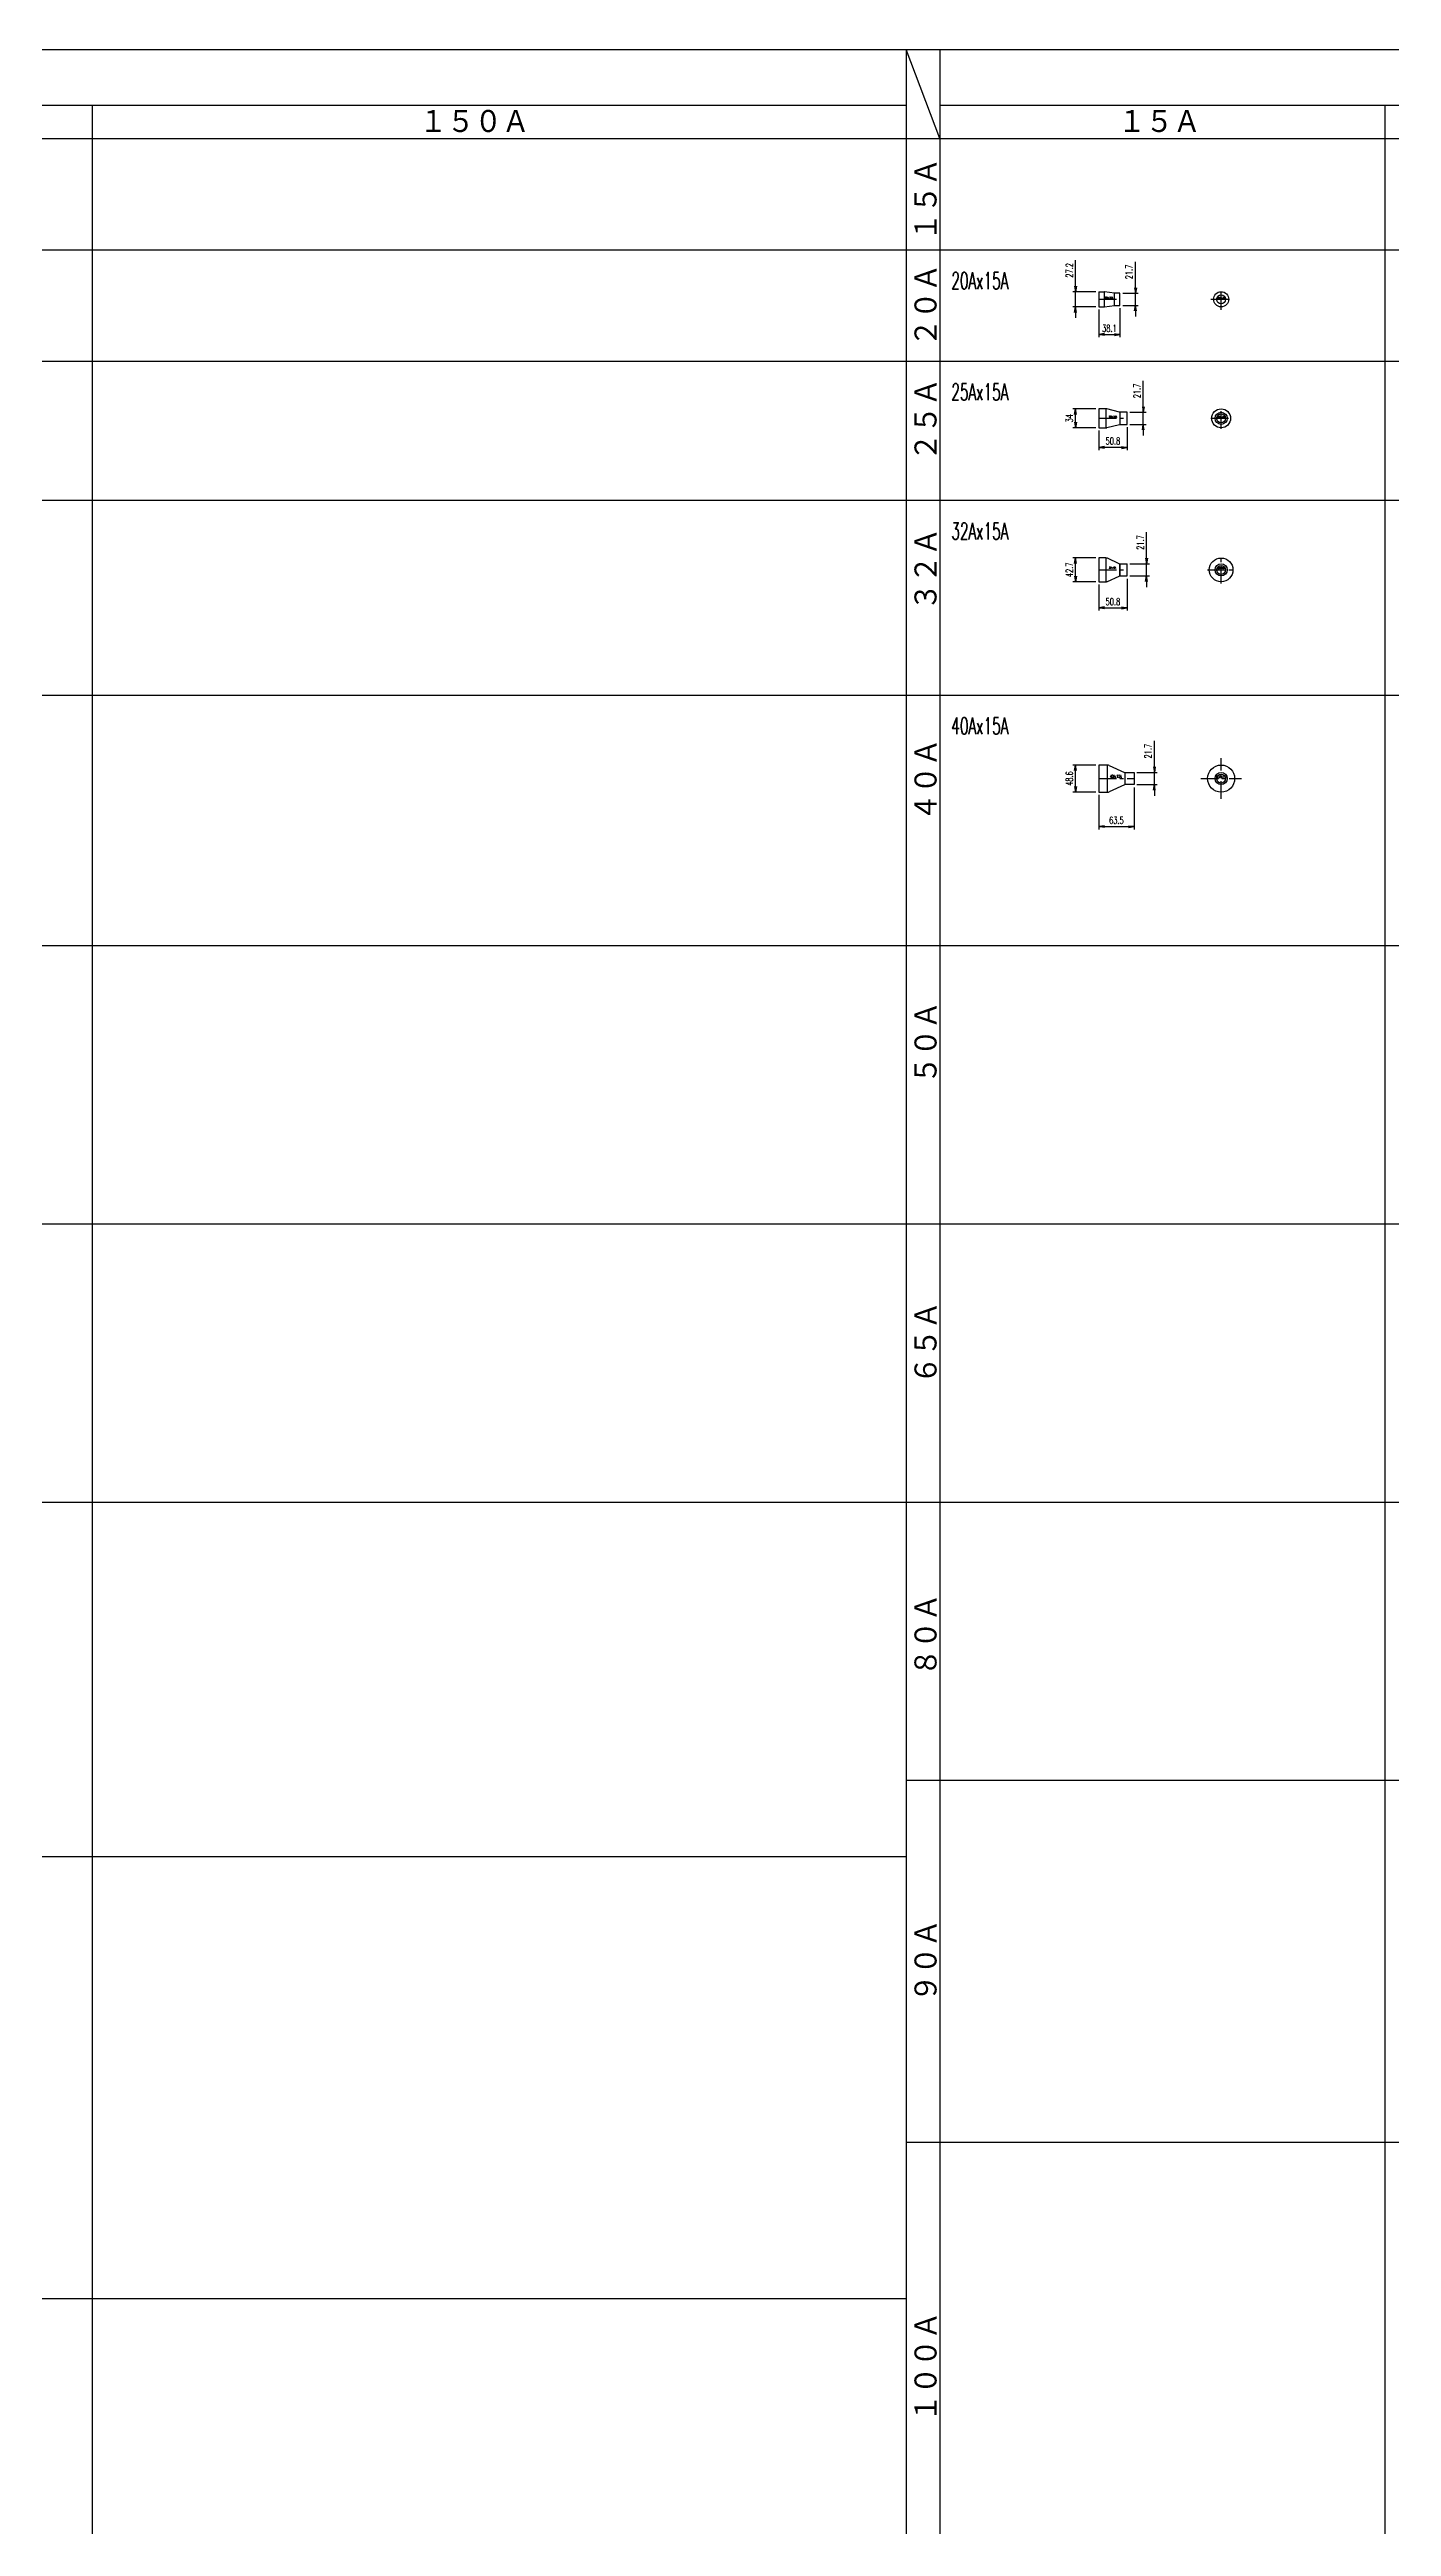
# Model space of a CAD drawing. Header units: millimetres. Extents: x 2090 to 42062, y -14812 to 2738.
# Drawn here: x 19603 to 22014, y -2643 to 1808 of the extents above; entities that cross this region are included whole.
import ezdxf

# ---------------------------------------------------------------- set-up
doc = ezdxf.new("R2010")
doc.units = ezdxf.units.MM
doc.linetypes.add('CENTER', pattern=[50.8, 31.75, -6.35, 6.35, -6.35])
for name, color, linetype in [('#配管（SUS)', 220, 'Continuous'), ('DIM', 1, 'Continuous'), ('skeleton', 7, 'Continuous')]:
    doc.layers.add(name, color=color, linetype=linetype)
doc.styles.add('kpk', font='romans.shx', dxfattribs={"width": 0.7, "bigfont": 'extfont2.shx'})
doc.styles.get("Standard").update_dxf_attribs({"font": 'romans.shx', "bigfont": 'extfont.shx'})

# ---------------------------------------------------------------- blocks, each defined once
blk = doc.blocks.new('_Open')
at = {"color": 0, "linetype": 'ByBlock', "lineweight": -2}
for p, q in [((-1, 0.17), (0, 0)), ((-1, -0.17), (0, 0)), ((0, 0), (-1, 0))]:
    blk.add_line(p, q, dxfattribs=at)
blk = doc.blocks.new('A$C0EBC3B0B')
at = {"layer": '#配管（SUS)', "color": 0, "linetype": 'ByBlock'}
for p, q in [((-38.1, 13.6), (-38.1, -13.6)), ((-38.1, 13.6), (-28.5, 13.6)), ((-28.5, 13.6), (-28.5, -13.6)), ((-10, 10.9), (-27.6, 13.5)), ((-9.6, -10.9), (-9.6, 10.9)), ((0, 10.9), (-9.6, 10.9)), ((0, -10.9), (0, 10.9)), ((-38.1, -13.6), (-28.5, -13.6)), ((-27.6, -13.5), (-10, -10.9)), ((-9.6, -10.9), (0, -10.9))]:
    blk.add_line(p, q, dxfattribs=at)
at = {"layer": '#配管（SUS)', "color": 2, "linetype": 'CENTER'}
blk.add_line((-38.1, 0), (0, 0), dxfattribs=at)
at = {"layer": '#配管（SUS)', "color": 0, "linetype": 'ByBlock'}
for centre, radius, start, end in [((-28.5, 7.8), 5.8, 81.4264, 90), ((-9.6, 13.9), 3, 261.4264, 270), ((-28.5, -7.8), 5.8, 270, 278.5736), ((-9.6, -13.9), 3, 90, 98.5736)]:
    blk.add_arc(centre, radius, start, end, dxfattribs=at)
at = {"layer": 'Defpoints', "color": 5, "width": 0.7}
blk.add_text('20Ax15A', height=3, dxfattribs=at).set_placement((-27.2, 1.2))
blk = doc.blocks.new('A$C70093D7A')
at = {"layer": '#配管（SUS)', "color": 2, "linetype": 'CENTER'}
for p, q in [((-18.8, 0), (18.8, 0)), ((0, -18.8), (0, 18.8))]:
    blk.add_line(p, q, dxfattribs=at)
at = {"layer": '#配管（SUS)', "color": 0, "linetype": 'ByBlock'}
for radius in [13.6, 8.05]:
    blk.add_circle((0, 0), radius, dxfattribs=at)
at = {"layer": 'Defpoints', "color": 5, "width": 0.7}
blk.add_text('20Ax15A', height=3, dxfattribs=at).set_placement((-6.1, 0.6))
blk = doc.blocks.new('A$C65E50E76')
at = {"layer": '#配管（SUS)', "color": 0, "linetype": 'ByBlock'}
for p, q in [((-38.1, 17), (-50.8, 17)), ((-50.8, 17), (-50.8, -17)), ((-38.1, 17), (-38.1, -17)), ((-13.4, 10.9), (-36.6, 16.8)), ((-12.7, 10.9), (-12.7, -10.9)), ((0, 10.9), (-12.7, 10.9)), ((0, -10.9), (0, 10.9)), ((-36.6, -16.8), (-13.4, -10.9)), ((-12.7, -10.9), (0, -10.9))]:
    blk.add_line(p, q, dxfattribs=at)
at = {"layer": '#配管（SUS)', "color": 2, "linetype": 'CENTER'}
blk.add_line((-50.8, 0), (0, 0), dxfattribs=at)
at = {"layer": '#配管（SUS)', "color": 0}
blk.add_line((-50.8, -17), (-38.1, -17), dxfattribs=at)
at = {"layer": '#配管（SUS)', "color": 0, "linetype": 'ByBlock'}
for centre, radius, start, end in [((-38.1, 10.8), 6.2, 75.7703, 90), ((-12.7, 13.9), 3, 255.7703, 270), ((-12.7, -13.9), 3, 90, 104.2297)]:
    blk.add_arc(centre, radius, start, end, dxfattribs=at)
at = {"layer": '#配管（SUS)', "color": 0}
blk.add_arc((-38.1, -10.8), 6.2, 270, 284.2297, dxfattribs=at)
at = {"layer": 'Defpoints', "color": 5, "width": 0.7}
blk.add_text('25Ax15A', height=3, dxfattribs=at).set_placement((-32.6, 1.2))
blk = doc.blocks.new('A$C68ED5FC6')
at = {"layer": '#配管（SUS)', "color": 2, "linetype": 'CENTER'}
for p, q in [((-18.8, 0), (18.8, 0)), ((0, -18.8), (0, 18.8))]:
    blk.add_line(p, q, dxfattribs=at)
at = {"layer": '#配管（SUS)', "color": 0, "linetype": 'ByBlock'}
for radius in [17, 10.9, 8.05]:
    blk.add_circle((0, 0), radius, dxfattribs=at)
at = {"layer": 'Defpoints', "color": 5, "width": 0.7}
blk.add_text('25Ax15A', height=3, dxfattribs=at).set_placement((-6.4, 0.6))
blk = doc.blocks.new('A$C74510171')
at = {"layer": '#配管（SUS)', "color": 0, "linetype": 'ByBlock'}
for p, q in [((-38.1, 21.4), (-50.8, 21.4)), ((-50.8, 21.4), (-50.8, -21.4)), ((-38.1, 21.4), (-38.1, -21.4)), ((-13.9, 11.1), (-35.4, 20.8)), ((-12.7, 10.9), (0, 10.9)), ((-12.7, 10.9), (-12.7, -10.9)), ((-12.7, -10.9), (-12.7, 10.9)), ((0, -10.9), (0, 10.9)), ((-50.8, -21.4), (-38.1, -21.4)), ((-35.4, -20.8), (-13.9, -11.1)), ((-12.7, -10.9), (0, -10.9))]:
    blk.add_line(p, q, dxfattribs=at)
at = {"layer": '#配管（SUS)', "color": 2, "linetype": 'CENTER'}
blk.add_line((-50.8, 0), (0, 0), dxfattribs=at)
at = {"layer": '#配管（SUS)', "color": 0, "linetype": 'ByBlock'}
for centre, radius, start, end in [((-38.1, 14.9), 6.5, 65.7998, 90), ((-12.7, 13.8), 3, 245.7998, 270), ((-38.1, -14.9), 6.5, 270, 294.2002), ((-12.7, -13.8), 3, 90, 114.2002)]:
    blk.add_arc(centre, radius, start, end, dxfattribs=at)
at = {"layer": 'Defpoints', "color": 5, "width": 0.6}
blk.add_text('32Ax15A', height=3, dxfattribs=at).set_placement((-32.4, 2.2))
blk = doc.blocks.new('A$C7B6C754D')
at = {"layer": '#配管（SUS)', "color": 2, "linetype": 'CENTER'}
for p, q in [((-24.4, 0), (24.4, 0)), ((0, -24.4), (0, 24.4))]:
    blk.add_line(p, q, dxfattribs=at)
at = {"layer": '#配管（SUS)', "color": 0, "linetype": 'ByBlock'}
for radius in [21.3, 10.9, 8.05]:
    blk.add_circle((0, 0), radius, dxfattribs=at)
at = {"layer": 'Defpoints', "color": 5, "width": 0.6}
blk.add_text('32Ax15A', height=3, dxfattribs=at).set_placement((-6.4, 1.6))
blk = doc.blocks.new('A$C49736BC2')
at = {"layer": '#配管（SUS)', "color": 0, "linetype": 'ByBlock'}
for p, q in [((-47.6, 24.3), (-63.5, 24.3)), ((-63.5, 24.3), (-63.5, -24.3)), ((-47.6, -24.3), (-47.6, 24.3)), ((-44.9, 23.7), (-17.1, 11.1)), ((-15.9, -10.9), (-15.9, 10.9)), ((-15.9, 10.9), (0, 10.9)), ((0, 10.9), (0, -10.9)), ((-63.5, -24.3), (-47.6, -24.3)), ((-17.1, -11.1), (-44.9, -23.7)), ((0, -10.9), (-15.9, -10.9))]:
    blk.add_line(p, q, dxfattribs=at)
at = {"layer": '#配管（SUS)', "color": 2, "linetype": 'CENTER'}
blk.add_line((-63.5, 0), (0, 0), dxfattribs=at)
at = {"layer": '#配管（SUS)', "color": 0, "linetype": 'ByBlock'}
for centre, radius, start, end in [((-47.6, 17.8), 6.5, 65.5966, 90), ((-15.9, 13.9), 3, 245.5966, 270), ((-47.6, -17.8), 6.5, 270, 294.4034), ((-15.9, -13.9), 3, 90, 114.4034)]:
    blk.add_arc(centre, radius, start, end, dxfattribs=at)
at = {"layer": 'Defpoints', "color": 5, "width": 0.6}
blk.add_text('40Ax15A', height=5, dxfattribs=at).set_placement((-43.4, 1.6))
blk = doc.blocks.new('A$C06DE79C9')
at = {"layer": '#配管（SUS)', "color": 2, "linetype": 'CENTER'}
for p, q in [((-36.6, 0), (36.6, 0)), ((0, -36.6), (0, 36.6))]:
    blk.add_line(p, q, dxfattribs=at)
at = {"layer": '#配管（SUS)', "color": 0, "linetype": 'ByBlock'}
for radius in [24.3, 10.9, 8.05]:
    blk.add_circle((0, 0), radius, dxfattribs=at)
at = {"layer": 'Defpoints', "color": 5, "width": 0.6}
blk.add_text('40Ax15A', height=5, dxfattribs=at).set_placement((-9.6, 0.6))

msp = doc.modelspace()

# ---------------------------------------------------------------- linework, layer by layer
at = {"layer": 'DIM', "color": 9}
for p, q in [((21446.113, 1382.37), (21446.113, 1429.037)), ((21553.77, 1379.62), (21553.77, 1426.287)), ((21482.983, 1372.37), (21441.113, 1372.37)), ((21482.983, 1345.17), (21441.113, 1345.17)), ((21446.113, 1345.17), (21446.113, 1372.37)), ((21487.983, 1340.17), (21487.983, 1290.529)), ((21526.083, 1342.92), (21526.083, 1290.529)), ((21531.083, 1369.62), (21558.77, 1369.62)), ((21531.083, 1347.92), (21558.77, 1347.92)), ((21553.77, 1347.92), (21553.77, 1369.62)), ((21553.77, 1337.92), (21553.77, 1327.92)), ((21446.113, 1335.17), (21446.113, 1325.17)), ((21497.983, 1295.529), (21516.083, 1295.529)), ((21567.944, 1165.756), (21567.944, 1212.423)), ((21482.983, 1161.906), (21441.113, 1161.906)), ((21482.983, 1127.906), (21441.113, 1127.906)), ((21446.113, 1137.906), (21446.113, 1151.906)), ((21487.983, 1122.906), (21487.983, 1087.634)), ((21538.783, 1129.056), (21538.783, 1087.634)), ((21543.783, 1155.756), (21572.944, 1155.756)), ((21543.783, 1134.056), (21572.944, 1134.056)), ((21567.944, 1134.056), (21567.944, 1155.756)), ((21567.944, 1124.056), (21567.944, 1114.056)), ((21528.783, 1092.634), (21497.983, 1092.634)), ((21573.866, 893.418), (21573.866, 940.084)), ((21482.983, 893.918), (21441.113, 893.918)), ((21482.983, 851.218), (21441.113, 851.218)), ((21446.113, 861.218), (21446.113, 883.918)), ((21487.983, 846.218), (21487.983, 799.386)), ((21538.783, 856.718), (21538.783, 799.386)), ((21543.783, 883.418), (21578.866, 883.418)), ((21543.783, 861.718), (21578.866, 861.718)), ((21573.866, 861.718), (21573.866, 883.418)), ((21573.866, 851.718), (21573.866, 841.718)), ((21497.983, 804.386), (21528.783, 804.386)), ((21587.837, 518.418), (21587.837, 565.084)), ((21482.983, 521.868), (21441.113, 521.868)), ((21446.113, 483.268), (21446.113, 511.868)), ((21556.483, 508.418), (21592.837, 508.418)), ((21587.837, 486.718), (21587.837, 508.418)), ((21482.983, 473.268), (21441.113, 473.268)), ((21487.983, 468.268), (21487.983, 406.135)), ((21551.483, 481.718), (21551.483, 406.135)), ((21556.483, 486.718), (21592.837, 486.718)), ((21587.837, 476.718), (21587.837, 466.718)), ((21497.983, 411.135), (21541.483, 411.135))]:
    msp.add_line(p, q, dxfattribs=at)
at = {"layer": 'skeleton'}
for p, q in [((8325.36, 1807.568), (21142.157, 1807.568)), ((21202.157, 1647.568), (21142.157, 1807.568)), ((21142.157, 1807.568), (42062.157, 1807.568)), ((21142.157, 1807.568), (21142.157, -7094.106)), ((21202.157, 1807.568), (21202.157, -6552.432)), ((8385.36, 1707.568), (21142.157, 1707.568)), ((19679.494, 1707.568), (19679.494, -7094.106)), ((21202.157, 1707.568), (31602.157, 1707.568)), ((22002.157, 1707.568), (22002.157, -6552.432)), ((8325.36, 1647.568), (21142.157, 1647.568)), ((21142.157, 1647.568), (42062.157, 1647.568)), ((8325.36, 1447.568), (21142.157, 1447.568)), ((21142.157, 1447.568), (42062.157, 1447.568)), ((8325.36, 1247.568), (21142.157, 1247.568)), ((21142.157, 1247.568), (42062.157, 1247.568)), ((8325.36, 997.568), (21142.157, 997.568)), ((21142.157, 997.568), (42062.157, 997.568)), ((8325.36, 647.568), (21142.157, 647.568)), ((21142.157, 647.568), (42062.157, 647.568)), ((8325.36, 197.568), (21142.157, 197.568)), ((21142.157, 197.568), (42062.157, 197.568)), ((8325.36, -302.432), (21142.157, -302.432)), ((21142.157, -302.432), (42062.157, -302.432)), ((8325.36, -802.432), (21142.157, -802.432)), ((21142.157, -802.432), (42062.157, -802.432)), ((21142.157, -1302.432), (42062.157, -1302.432)), ((8325.36, -1439.643), (21142.157, -1439.643)), ((21142.157, -1952.432), (42062.157, -1952.432)), ((8325.36, -2233.746), (21142.157, -2233.746))]:
    msp.add_line(p, q, dxfattribs=at)

# ---------------------------------------------------------------- block references
at = {"layer": '#配管（SUS)'}
for name, p in [('A$C70093D7A', (21707.823, 1358.77)), ('A$C68ED5FC6', (21707.823, 1144.906)), ('A$C7B6C754D', (21707.823, 872.568)), ('A$C06DE79C9', (21707.823, 497.568))]:
    msp.add_blockref(name, p, dxfattribs=at)
at = {"layer": 'DIM', "color": 9, "linetype": 'ByBlock', "xscale": 10, "yscale": 10, "zscale": 10}
for p, rotation in [((21446.113, 1372.37), 270), ((21446.113, 1345.17), 90), ((21553.77, 1369.62), 270), ((21553.77, 1347.92), 90), ((21487.983, 1295.529), 180), ((21446.113, 1161.906), 90), ((21567.944, 1155.756), 270), ((21446.113, 1127.906), 270), ((21567.944, 1134.056), 90), ((21487.983, 1092.634), 180), ((21446.113, 893.918), 90), ((21573.866, 883.418), 270), ((21446.113, 851.218), 270), ((21573.866, 861.718), 90), ((21487.983, 804.386), 180), ((21446.113, 521.868), 90), ((21587.837, 508.418), 270), ((21446.113, 473.268), 270), ((21587.837, 486.718), 90), ((21487.983, 411.135), 180)]:
    msp.add_blockref('_Open', p, dxfattribs=dict(at, rotation=rotation))
for p in [(21526.083, 1295.529), (21538.783, 1092.634), (21538.783, 804.386), (21551.483, 411.135)]:
    msp.add_blockref('_Open', p, dxfattribs=at)

# ---------------------------------------------------------------- texts
at = {"color": 71, "width": 0.6}
for s, p in [('20Ax15A', (21223.143, 1377.262)), ('25Ax15A', (21223.143, 1177.262)), ('32Ax15A', (21223.143, 927.262)), ('40Ax15A', (21223.143, 577.262))]:
    msp.add_text(s, height=30, dxfattribs=at).set_placement(p)
at = {"layer": 'skeleton'}
msp.add_text('１５Ａ', height=45, dxfattribs=at).set_placement((21522.657, 1655.068))
for s, p in [('１５Ａ', (21200.829, 1464.156)), ('２０Ａ', (21200.829, 1273.888)), ('２５Ａ', (21200.829, 1068.399)), ('３２Ａ', (21200.829, 799.502)), ('４０Ａ', (21200.829, 420.829)), ('５０Ａ', (21200.829, -51.177)), ('６５Ａ', (21200.829, -590.438)), ('８０Ａ', (21200.829, -1115.423)), ('９０Ａ', (21200.829, -1700.906)), ('１００Ａ', (21200.829, -2455.271))]:
    msp.add_text(s, height=45, rotation=90, dxfattribs=at).set_placement(p)
at = {"layer": 'skeleton', "insert": (20366.368, 1677.568), "char_height": 45, "attachment_point": 5}
msp.add_mtext('１５０Ａ', dxfattribs=at)

# ---------------------------------------------------------------- next in the draw order: texts
at = {"layer": 'DIM', "color": 4, "linetype": 'ByBlock', "char_height": 12.5, "attachment_point": 5, "rotation": 90, "style": 'kpk', "bg_fill": 3, "box_fill_scale": 1.1, "bg_fill_color": 256, "bg_fill_true_color": 13158600, "bg_fill_transparency": 0}
for s, insert in [('27.2', (21434.863, 1410.704)), ('21.7', (21542.52, 1407.954)), ('21.7', (21556.694, 1194.09)), ('34', (21434.863, 1144.906)), ('21.7', (21562.616, 921.751)), ('42.7', (21434.863, 872.568)), ('21.7', (21576.587, 546.751)), ('48.6', (21434.863, 497.568))]:
    msp.add_mtext(s, dxfattribs=dict(at, insert=insert))
at = {"layer": 'DIM', "color": 4, "linetype": 'ByBlock', "char_height": 12.5, "attachment_point": 5, "style": 'kpk', "bg_fill": 3, "box_fill_scale": 1.1, "bg_fill_color": 256, "bg_fill_true_color": 13158600, "bg_fill_transparency": 0}
for s, insert in [('38.1', (21507.033, 1306.779)), ('50.8', (21513.383, 1103.884)), ('50.8', (21513.383, 815.636)), ('63.5', (21519.733, 422.385))]:
    msp.add_mtext(s, dxfattribs=dict(at, insert=insert))

# ---------------------------------------------------------------- next in the draw order: block references
at = {"layer": '#配管（SUS)'}
for name, p in [('A$C0EBC3B0B', (21526.083, 1358.77)), ('A$C65E50E76', (21538.783, 1144.906)), ('A$C74510171', (21538.783, 872.568)), ('A$C49736BC2', (21551.483, 497.568))]:
    msp.add_blockref(name, p, dxfattribs=at)

doc.saveas('drawing.dxf')
